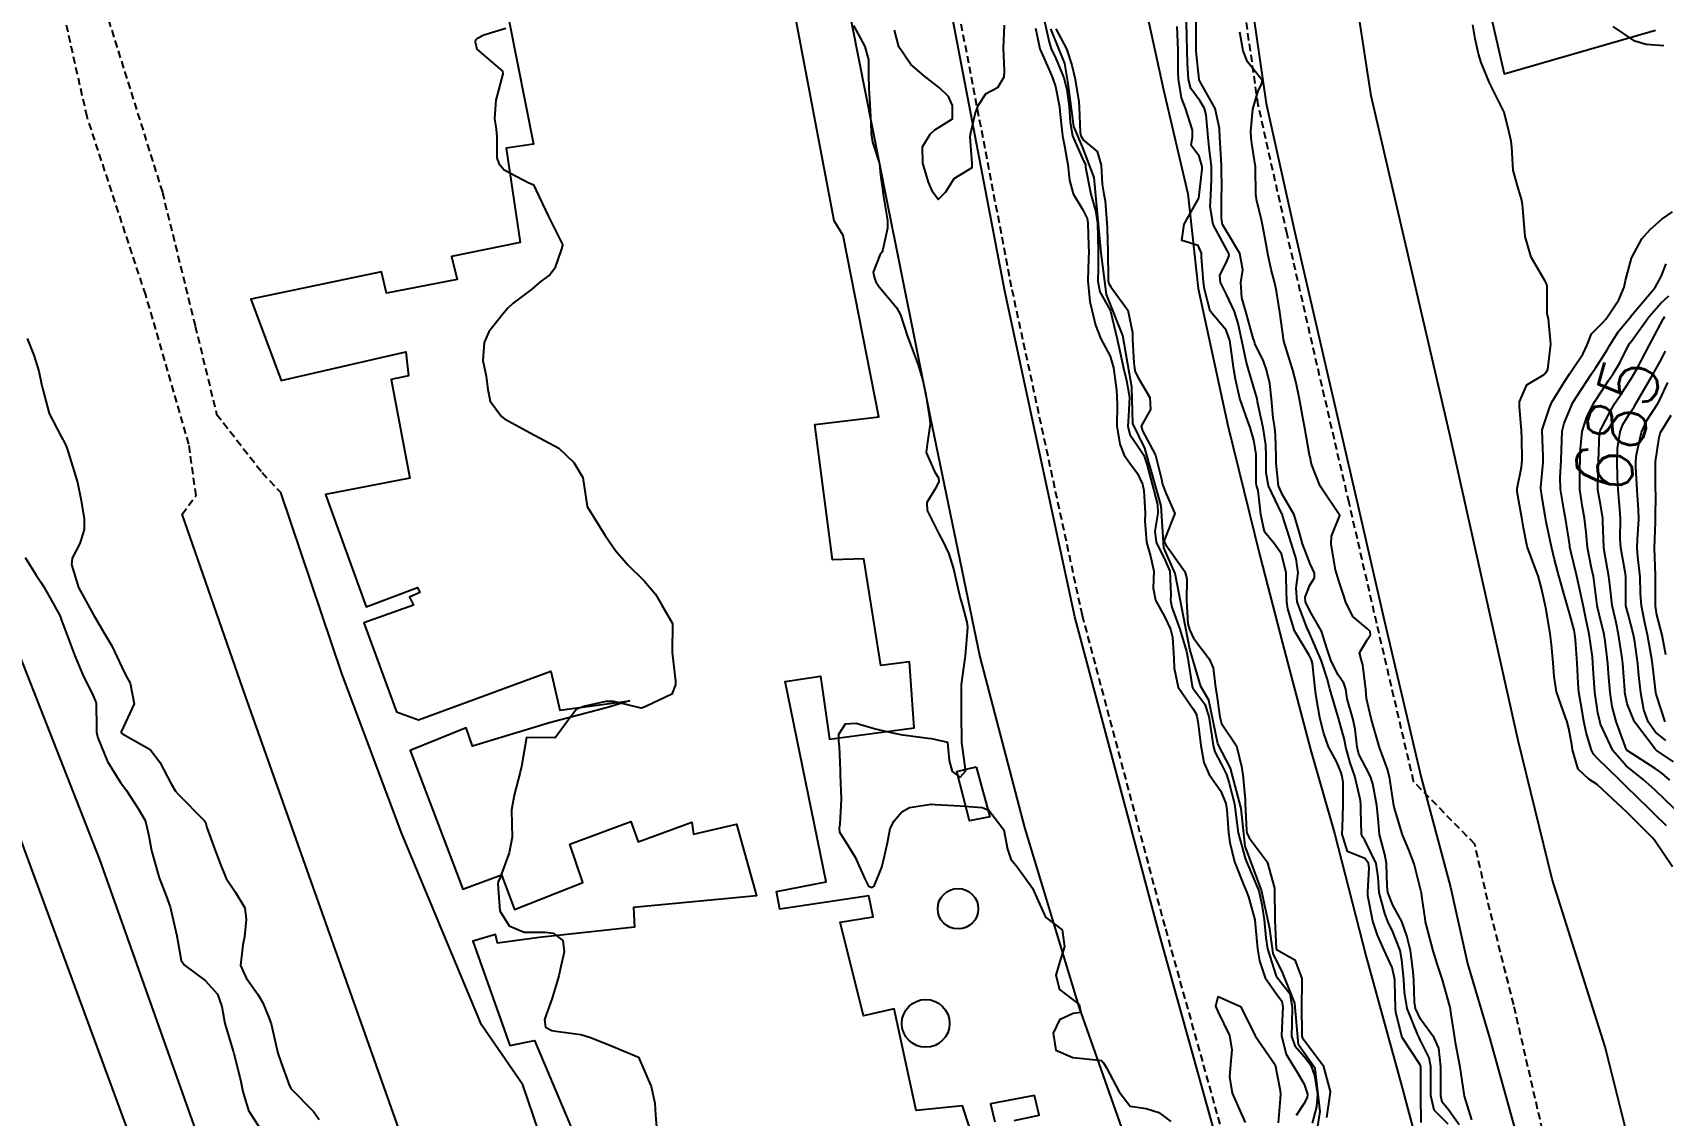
# Model space of a CAD drawing. Header units: metres. Extents: x 292545 to 299085, y 7450245 to 7463078.
# Drawn here: x 297021.9 to 297134.6, y 7453614.8 to 7453689.6 of the extents above; entities that cross this region are included whole.
import ezdxf
from ezdxf.enums import TextEntityAlignment as Align

# ---------------------------------------------------------------- set-up
doc = ezdxf.new("R2010")
doc.units = ezdxf.units.M
doc.linetypes.add('DASHED', pattern=[0.75, 0.5, -0.25])
for name, color, linetype in [('Canteiro', 45, 'DASHED'), ('Cotas', 45, 'Continuous'), ('Curvas de Nivel 1m', 11, 'Continuous'), ('Curvas de Nivel 5m', 15, 'Continuous'), ('Edificações', 30, 'Continuous'), ('Hidrografia', 140, 'Continuous'), ('Linha Férrea', 20, 'Continuous'), ('Vias Primárias', 230, 'Continuous'), ('Vias Secundárias', 230, 'DASHED')]:
    doc.layers.add(name, color=color, linetype=linetype)
doc.styles.add('Style-STANDARD', font='STANDARD.shx')

msp = doc.modelspace()

# ---------------------------------------------------------------- linework, layer by layer
at = {"layer": 'Canteiro'}
for points in [[(297074.39, 7453750.06), (297075.99, 7453742.68), (297077.44, 7453734.39), (297079.7, 7453723.78), (297081.18, 7453715.1), (297083.5, 7453702.83), (297085.8, 7453691.72), (297089.6, 7453671.88), (297094.45, 7453649.39), (297100.21, 7453627.71), (297108.14, 7453599.26), (297113.97, 7453579.09), (297119.93, 7453569.02), (297123.14, 7453557.45), (297124.98, 7453548.47), (297127.07, 7453533.24), (297128.42, 7453519.8), (297129.87, 7453505.84)], [(297146.14, 7453515.81), (297145.41, 7453522.17), (297144.62, 7453529.25), (297143.73, 7453536.23), (297142.43, 7453542.84), (297140.51, 7453551.76), (297138.58, 7453560.13), (297137.12, 7453566.44), (297135.25, 7453574.6), (297133.58, 7453581.58), (297131.95, 7453589.08), (297129.95, 7453597.59), (297128.19, 7453605.34), (297126.26, 7453613.81), (297124.27, 7453622.48), (297122.63, 7453629), (297121.58, 7453633.57), (297117.36, 7453637.89), (297114.81, 7453648.82), (297112.9, 7453657.15), (297110.7, 7453666.63), (297108.62, 7453675.71), (297106.62, 7453684.64), (297105.32, 7453693.73)]]:
    msp.add_lwpolyline(points, dxfattribs=at)
at = {"layer": 'Curvas de Nivel 1m', "flags": 128}
for points, elevation in [([(297078.65, 7453690.11), (297079.44, 7453688.67), (297079.7, 7453687.74), (297079.7, 7453686.66), (297079.73, 7453685.79), (297079.8, 7453684.66), (297079.85, 7453683.39), (297079.87, 7453682.66), (297079.97, 7453682.07), (297080.43, 7453680.65), (297080.45, 7453680.56), (297080.53, 7453679.79), (297080.69, 7453678.65), (297080.72, 7453678.45), (297081.02, 7453676.64), (297081.01, 7453676.12), (297080.69, 7453674.65), (297080.63, 7453674.49), (297080.47, 7453674.26), (297080.02, 7453673.09), (297080.1, 7453672.66), (297080.2, 7453672.41), (297080.44, 7453672.06), (297081.63, 7453670.64), (297081.91, 7453670.13), (297082.4, 7453668.63), (297083.16, 7453666.62), (297083.47, 7453665.51), (297083.65, 7453664.62), (297083.92, 7453663.02), (297083.96, 7453662.61), (297083.74, 7453661.18), (297083.68, 7453660.62), (297084.29, 7453659.26), (297084.54, 7453658.87), (297084.56, 7453658.61), (297084.47, 7453658.41), (297084.27, 7453658.08), (297083.72, 7453657.16), (297083.75, 7453656.61), (297084.24, 7453655.65), (297084.59, 7453654.96), (297084.78, 7453654.6), (297085.25, 7453653.62), (297085.56, 7453652.6), (297085.99, 7453650.78), (297086.04, 7453650.59), (297086.18, 7453650.03), (297086.49, 7453648.91), (297086.53, 7453648.58), (297086.51, 7453648.23), (297086.38, 7453646.59), (297086.11, 7453644.59), (297086.09, 7453642.59), (297086.13, 7453640.59), (297086.36, 7453638.9), (297086.38, 7453638.58), (297086.04, 7453638.19), (297085.49, 7453638.6), (297085.3, 7453639.35), (297085.18, 7453640.6), (297084.07, 7453640.85), (297083.82, 7453640.86), (297082.07, 7453641.11), (297081.49, 7453641.22), (297080.08, 7453641.54), (297078.85, 7453641.9), (297078.08, 7453641.85), (297077.62, 7453641.14), (297077.63, 7453640.68), (297077.68, 7453640.31), (297077.74, 7453638.68), (297077.75, 7453638.39), (297077.81, 7453636.68), (297077.72, 7453634.96), (297077.67, 7453634.68), (297077.69, 7453634.39), (297077.99, 7453633.93), (297078.78, 7453632.67), (297079.44, 7453631.18), (297079.69, 7453630.66), (297079.94, 7453630.58), (297080.08, 7453630.66), (297080.62, 7453631.99), (297080.79, 7453632.65), (297081, 7453633.66), (297081.2, 7453634.64), (297081.47, 7453635.17), (297082.01, 7453635.8), (297082.54, 7453636.1), (297084.02, 7453636.33), (297084.31, 7453636.32), (297086.02, 7453636.22), (297087.55, 7453636.11), (297088.01, 7453635.92), (297089.05, 7453634.55), (297089.3, 7453633.23), (297089.52, 7453632.54), (297089.96, 7453632), (297091.03, 7453630.53), (297091.92, 7453628.52), (297093.07, 7453627.66), (297093.23, 7453626.5), (297092.92, 7453625.47), (297092.65, 7453624.51), (297092.89, 7453623.53), (297093.86, 7453622.79), (297094.25, 7453622.49), (297094.37, 7453621.95), (297093.84, 7453621.87), (297092.9, 7453621.44), (297092.45, 7453620.51), (297092.65, 7453619.35), (297093.81, 7453618.83), (297095.63, 7453618.65), (297095.8, 7453618.62), (297095.94, 7453618.47), (297096.15, 7453618.11), (297097.02, 7453616.46), (297097.77, 7453615.46), (297098.88, 7453615.32), (297099.76, 7453615.04), (297100.59, 7453614.41)], 681), ([(297089.06, 7453690.15), (297089.01, 7453688.55), (297089.07, 7453687), (297089.04, 7453686.55), (297088.61, 7453685.82), (297087.79, 7453685.37), (297087.25, 7453684.57), (297087.07, 7453684.09), (297086.71, 7453682.58), (297086.7, 7453682.44), (297086.83, 7453680.58), (297086.84, 7453680.28), (297086.54, 7453680.11), (297085.59, 7453679.53), (297085.01, 7453678.6), (297084.51, 7453678.11), (297084.13, 7453678.61), (297083.84, 7453679.3), (297083.44, 7453680.62), (297083.43, 7453681.75), (297083.96, 7453682.62), (297084.27, 7453682.91), (297084.57, 7453683.1), (297085.5, 7453683.68), (297085.49, 7453684.6), (297085.22, 7453685.22), (297084.6, 7453685.81), (297083.57, 7453686.62), (297082.62, 7453687.43), (297081.8, 7453688.64), (297081.5, 7453689.79)], 681), ([(297091.83, 7453690.52), (297092.18, 7453688.98), (297092.32, 7453688.51), (297092.63, 7453687.83), (297093.2, 7453686.5), (297093.4, 7453685.71), (297093.55, 7453684.5), (297093.62, 7453683.45), (297093.8, 7453682.5), (297094.55, 7453680.77), (297094.65, 7453680.6), (297094.68, 7453680.49), (297094.7, 7453680.33), (297095.06, 7453678.48), (297095.38, 7453677.35), (297095.51, 7453676.47), (297095.54, 7453675.53), (297095.56, 7453674.47), (297095.57, 7453673.36), (297095.55, 7453672.47), (297095.69, 7453671.73), (297096.39, 7453670.46), (297096.4, 7453670.44), (297096.42, 7453670.38), (297096.88, 7453668.46), (297097.02, 7453667.83), (297097.32, 7453666.46), (297097.52, 7453665.6), (297097.72, 7453664.45), (297097.65, 7453663.13), (297097.61, 7453662.45), (297097.74, 7453661.87), (297098.31, 7453661.07), (297098.72, 7453660.44), (297098.92, 7453659.81), (297099.3, 7453658.43), (297099.66, 7453657.03), (297099.68, 7453656.43), (297099.48, 7453655.19), (297099.56, 7453654.43), (297100.21, 7453653.12), (297100.52, 7453652.42), (297100.58, 7453650.8), (297100.56, 7453650.42), (297100.66, 7453649.93), (297101.2, 7453648.41), (297101.66, 7453646.88), (297101.76, 7453646.4), (297102.06, 7453644.45), (297102.07, 7453644.4), (297102.11, 7453644.35), (297102.94, 7453643.23), (297103.2, 7453642.38), (297103.42, 7453641.03), (297103.52, 7453640.38), (297103.62, 7453639.94), (297104.05, 7453639.11), (297104.42, 7453638.37), (297104.61, 7453637.79), (297104.99, 7453636.36), (297105.13, 7453635.23), (297105.24, 7453634.36), (297105.73, 7453632.6), (297105.81, 7453632.35), (297105.97, 7453631.99), (297106.67, 7453630.34), (297106.88, 7453629.39), (297107.04, 7453628.34), (297107.15, 7453627.09), (297107.26, 7453626.34), (297107.87, 7453624.45), (297107.91, 7453624.37), (297107.96, 7453624.33), (297108.8, 7453623.26), (297108.96, 7453622.31), (297108.94, 7453621.21), (297108.93, 7453620.31), (297109.14, 7453619.64), (297109.81, 7453618.87), (297110.26, 7453618.3), (297110.5, 7453617.59), (297110.72, 7453616.29), (297110.64, 7453615.42), (297110.34, 7453614.29)], 679), ([(297117.89, 7453614.34), (297117.85, 7453616.21), (297117.85, 7453616.28), (297117.85, 7453618.21), (297117.84, 7453618.25), (297117.8, 7453618.32), (297116.56, 7453620.22), (297116.12, 7453621.95), (297116.1, 7453622.23), (297116.06, 7453624.04), (297116.06, 7453624.23), (297115.88, 7453625.04), (297115.33, 7453626.24), (297114.87, 7453627.28), (297114.54, 7453628.24), (297114.19, 7453630), (297114.19, 7453630.25), (297114.28, 7453631.94), (297114.24, 7453632.25), (297113.98, 7453632.57), (297112.78, 7453633.06), (297112.42, 7453634.27), (297112.44, 7453634.71), (297112.48, 7453636.27), (297112.49, 7453637.82), (297112.41, 7453638.27), (297112.33, 7453638.56), (297112.05, 7453639.24), (297111.47, 7453640.29), (297111.15, 7453641.21), (297110.88, 7453642.29), (297110.62, 7453643.78), (297110.56, 7453644.3), (297110.38, 7453646.04), (297110.31, 7453646.3), (297110.14, 7453646.63), (297109.12, 7453648.31), (297108.66, 7453649.83), (297108.6, 7453650.32), (297108.56, 7453651.96), (297108.55, 7453652.32), (297108.22, 7453653.63), (297107.73, 7453654.33), (297107.06, 7453655.15), (297106.81, 7453656.34), (297106.61, 7453658.01), (297106.5, 7453658.35), (297106.47, 7453658.53), (297106.48, 7453660.35), (297106.48, 7453660.52), (297106.31, 7453661.47), (297106.06, 7453662.35), (297105.9, 7453662.78), (297105.35, 7453664.36), (297105.05, 7453665.68), (297104.94, 7453666.36), (297104.7, 7453668.05), (297104.65, 7453668.37), (297104.4, 7453669.07), (297103.29, 7453670.38), (297102.92, 7453671.9), (297102.83, 7453672.39), (297102.71, 7453674.15), (297102.7, 7453674.39), (297102.48, 7453674.93), (297101.35, 7453675.27), (297101.51, 7453676.4), (297102.51, 7453678.19), (297102.53, 7453678.37), (297102.54, 7453678.39), (297102.74, 7453680.19), (297102.74, 7453680.39), (297102.55, 7453681.1), (297102, 7453681.84), (297102.07, 7453682.4), (297102.09, 7453682.88), (297101.59, 7453684.41), (297101.31, 7453685.12), (297101.11, 7453686.41), (297101.1, 7453686.89), (297101.08, 7453688.41), (297101.02, 7453690.05)], 678), ([(297119.75, 7453614.23), (297118.77, 7453615.2), (297118.54, 7453616.2), (297118.54, 7453616.95), (297118.54, 7453618.2), (297118.43, 7453618.82), (297117.82, 7453620.05), (297117.73, 7453620.21), (297117.64, 7453620.4), (297116.91, 7453622.22), (297116.73, 7453623.35), (297116.69, 7453624.22), (297116.55, 7453625.55), (297116.42, 7453626.22), (297115.91, 7453627.51), (297115.58, 7453628.23), (297115.37, 7453628.79), (297114.97, 7453630.24), (297114.9, 7453631.3), (297114.78, 7453632.24), (297113.99, 7453633.85), (297113.82, 7453634.08), (297113.75, 7453634.25), (297113.7, 7453635.95), (297113.71, 7453636.25), (297113.68, 7453636.59), (297113.29, 7453638.26), (297112.97, 7453639.19), (297112.68, 7453640.27), (297112.58, 7453640.78), (297112.16, 7453642.28), (297112.09, 7453642.51), (297111.57, 7453644.29), (297111.38, 7453645.02), (297110.96, 7453646.29), (297110.16, 7453648.15), (297110.1, 7453648.3), (297110.03, 7453648.43), (297109.32, 7453650.31), (297109.25, 7453651.26), (297109.38, 7453652.31), (297109.25, 7453653.27), (297108.92, 7453654.31), (297108.3, 7453656.27), (297108.29, 7453656.32), (297108.25, 7453656.38), (297107.34, 7453658.33), (297107.17, 7453659.22), (297107.17, 7453660.34), (297107.14, 7453661.16), (297106.96, 7453662.34), (297106.57, 7453664.13), (297106.54, 7453664.35), (297106.51, 7453664.5), (297106.36, 7453664.96), (297105.94, 7453666.35), (297105.8, 7453666.93), (297105.5, 7453668.36), (297105.24, 7453669.53), (297104.99, 7453670.36), (297104.43, 7453671.55), (297104.01, 7453672.37), (297103.98, 7453672.85), (297104.47, 7453673.88), (297104.61, 7453674.23), (297104.59, 7453674.37), (297104.47, 7453674.57), (297103.5, 7453676.38), (297103.3, 7453677.59), (297103.34, 7453678.38), (297103.4, 7453679.51), (297103.39, 7453680.38), (297103.24, 7453681.7), (297103.17, 7453682.38), (297103.03, 7453683.94), (297102.92, 7453684.39), (297102.6, 7453684.9), (297101.97, 7453685.76), (297101.81, 7453686.4), (297101.74, 7453687.52), (297101.71, 7453688.4), (297101.69, 7453689.36), (297101.67, 7453690.4)], 679), ([(297135.25, 7453632), (297133.99, 7453633.84), (297133.83, 7453634.02), (297132.01, 7453635.84), (297131.81, 7453636.04), (297130.04, 7453637.69), (297129.47, 7453638.07), (297128.73, 7453638.76), (297128.34, 7453640.09), (297128.3, 7453640.32), (297128.08, 7453641.56), (297127.94, 7453642.09), (297127.85, 7453642.33), (297127.23, 7453644.1), (297127.07, 7453645.15), (297127.01, 7453646.1), (297126.89, 7453647.37), (297126.8, 7453648.1), (297126.51, 7453649.77), (297126.44, 7453650.11), (297126.19, 7453651.26), (297125.96, 7453652.11), (297125.8, 7453652.53), (297125.21, 7453654.12), (297124.95, 7453655.42), (297124.84, 7453656.12), (297124.5, 7453657.9), (297124.5, 7453658.13), (297124.81, 7453659.61), (297124.86, 7453660.12), (297124.84, 7453661.6), (297124.8, 7453662.13), (297124.67, 7453663.8), (297124.68, 7453664.13), (297125.17, 7453665.31), (297126.37, 7453666.01), (297126.48, 7453666.11), (297126.62, 7453666.35), (297126.84, 7453668.1), (297126.67, 7453669.85), (297126.61, 7453670.11), (297126.59, 7453670.27), (297126.58, 7453672.11), (297126.56, 7453672.22), (297126.45, 7453672.46), (297125.47, 7453674.12), (297125.07, 7453675.54), (297125.02, 7453676.12), (297124.88, 7453677.75), (297124.81, 7453678.13), (297124.53, 7453679.04), (297124.23, 7453680.13), (297124.14, 7453681.72), (297124.1, 7453682.13), (297123.97, 7453682.73), (297123.61, 7453684.14), (297122.61, 7453686.15), (297122.03, 7453687.56), (297121.85, 7453688.16), (297121.62, 7453689.2), (297121.46, 7453690.17)], 682), ([(297134.64, 7453688.72), (297133.42, 7453688.81), (297132.64, 7453689.05), (297131.14, 7453690.06)], 683), ([(297054.65, 7453689.92), (297053.13, 7453689.46), (297052.64, 7453689.2), (297052.54, 7453689.1), (297052.52, 7453688.99), (297052.64, 7453688.48), (297054.41, 7453686.96), (297054.44, 7453686.79), (297053.96, 7453684.97), (297053.85, 7453683.69), (297053.97, 7453682.97), (297054.02, 7453682.43), (297054.02, 7453680.97), (297054.15, 7453680.58), (297054.53, 7453680.14), (297056.22, 7453679.25), (297056.52, 7453679.13), (297056.64, 7453678.94), (297056.73, 7453678.73), (297057.59, 7453676.93), (297058.48, 7453675.13), (297058.55, 7453674.99), (297058.55, 7453674.92), (297058.47, 7453674.63), (297058.03, 7453673.35), (297057.7, 7453672.93), (297056.99, 7453672.38), (297056.44, 7453671.91), (297055.89, 7453671.49), (297055.15, 7453670.95), (297054.78, 7453670.59), (297054.41, 7453670.16), (297053.46, 7453668.97), (297053.15, 7453668.22), (297053.05, 7453666.98), (297053.28, 7453665.89), (297053.39, 7453664.97), (297053.55, 7453664.18), (297054.33, 7453663.12), (297054.55, 7453662.96), (297056.32, 7453661.98), (297058.3, 7453660.92), (297059.33, 7453659.94), (297059.95, 7453658.9), (297060.25, 7453656.89), (297061.5, 7453654.88), (297062.22, 7453653.86), (297063.06, 7453652.86), (297064.2, 7453651.76), (297064.98, 7453650.84), (297065.42, 7453650.08), (297066.16, 7453648.82), (297066.14, 7453646.82), (297066.37, 7453644.82), (297066.36, 7453644.57), (297066.1, 7453643.94), (297064.36, 7453643.11), (297064.09, 7453642.98), (297063.98, 7453642.97), (297062.1, 7453643.42), (297061.55, 7453643.42), (297060.1, 7453643.1), (297059.52, 7453642.9), (297058.91, 7453642.07), (297058.06, 7453640.92), (297056.06, 7453640.94), (297055.73, 7453638.94), (297055.64, 7453638.54), (297055.21, 7453636.95), (297055.04, 7453635.92), (297055.05, 7453634.95), (297055.08, 7453634.05), (297054.88, 7453632.96), (297054.26, 7453631.27), (297054.12, 7453630.97), (297054.09, 7453630.83), (297054.23, 7453628.97), (297054.88, 7453627.93), (297055.91, 7453627.5), (297057.36, 7453627.48), (297057.91, 7453627.42), (297058.58, 7453626.91), (297058.67, 7453626.14), (297058.4, 7453624.91), (297058.31, 7453624.48), (297057.85, 7453622.92), (297057.32, 7453621.45), (297057.37, 7453620.92), (297057.83, 7453620.69), (297058.09, 7453620.65), (297059.83, 7453620.43), (297060.49, 7453620.22), (297061.82, 7453619.68), (297063.8, 7453618.85), (297064.69, 7453616.84), (297064.93, 7453615.68), (297064.99, 7453614.84), (297065.09, 7453613.49)], 682), ([(297092.65, 7453689.88), (297093.38, 7453688.5), (297093.74, 7453687.38), (297093.96, 7453686.5), (297094.22, 7453684.87), (297094.25, 7453684.49), (297094.32, 7453682.73), (297094.37, 7453682.49), (297094.56, 7453682.19), (297095.49, 7453681.42), (297095.76, 7453680.47), (297095.83, 7453679.16), (297095.96, 7453678.47), (297096.05, 7453678), (297096.17, 7453676.46), (297096.18, 7453676.15), (297096.22, 7453674.46), (297096.26, 7453672.65), (297096.26, 7453672.46), (297096.29, 7453672.31), (297096.44, 7453672.08), (297097.62, 7453670.45), (297097.93, 7453668.92), (297097.94, 7453668.44), (297098.02, 7453666.81), (297098.07, 7453666.44), (297098.13, 7453666.2), (297098.37, 7453665.71), (297099.13, 7453664.43), (297099.17, 7453663.6), (297098.54, 7453662.44), (297098.63, 7453662.12), (297099.52, 7453660.43), (297099.93, 7453658.78), (297100.01, 7453658.42), (297100.27, 7453657.76), (297100.87, 7453656.41), (297100.24, 7453654.85), (297100.13, 7453654.53), (297100.14, 7453654.42), (297100.23, 7453654.25), (297101.55, 7453652.4), (297101.7, 7453651.9), (297101.66, 7453650.41), (297101.77, 7453648.8), (297101.88, 7453648.4), (297102.15, 7453647.8), (297103.23, 7453646.38), (297103.5, 7453645.75), (297103.68, 7453644.38), (297103.74, 7453644.01), (297103.97, 7453642.37), (297104.09, 7453641.9), (297105.12, 7453640.36), (297105.47, 7453638.93), (297105.55, 7453638.35), (297105.72, 7453636.65), (297105.73, 7453636.35), (297105.82, 7453634.53), (297105.84, 7453634.35), (297105.99, 7453634.01), (297107.23, 7453632.34), (297107.74, 7453630.54), (297107.74, 7453630.33), (297107.78, 7453628.48), (297107.78, 7453628.33), (297107.87, 7453626.35), (297107.87, 7453626.33), (297107.89, 7453626.3), (297109.14, 7453625.57), (297109.63, 7453624.3), (297109.64, 7453624.07), (297109.6, 7453622.3), (297109.63, 7453620.49), (297109.64, 7453620.3), (297109.69, 7453620.17), (297109.82, 7453620.01), (297111.11, 7453618.29), (297111.59, 7453616.48), (297111.58, 7453616.28), (297111.35, 7453614.69)], 678), ([(297121.39, 7453614.53), (297120.87, 7453616.17), (297120.71, 7453617.25), (297120.57, 7453618.17), (297120.28, 7453619.72), (297120.2, 7453620.18), (297119.91, 7453622.12), (297119.9, 7453622.18), (297119.85, 7453622.37), (297119.47, 7453623.79), (297119.36, 7453624.19), (297118.99, 7453625.3), (297118.71, 7453626.2), (297118.26, 7453627.86), (297118.18, 7453628.21), (297118.15, 7453628.43), (297117.94, 7453629.81), (297117.9, 7453630.21), (297117.89, 7453630.27), (297117.4, 7453632.22), (297117.03, 7453633.17), (297116.6, 7453634.22), (297116.01, 7453636.12), (297116, 7453636.23), (297115.7, 7453638.23), (297115.55, 7453638.74), (297114.99, 7453640.24), (297114.57, 7453641.76), (297114.43, 7453642.25), (297114.1, 7453643.63), (297114.06, 7453644.25), (297113.84, 7453645.96), (297113.75, 7453646.26), (297113.61, 7453646.79), (297114.15, 7453647.68), (297114.38, 7453648.03), (297114.35, 7453648.25), (297114.16, 7453648.45), (297113.18, 7453649.27), (297112.67, 7453650.27), (297112.56, 7453650.65), (297112.2, 7453651.77), (297112.04, 7453652.28), (297111.97, 7453652.52), (297111.67, 7453654.29), (297111.68, 7453654.84), (297112.25, 7453656.28), (297110.9, 7453658.29), (297110.3, 7453659.81), (297110.2, 7453660.3), (297110.17, 7453660.43), (297109.85, 7453662.3), (297109.73, 7453662.9), (297109.48, 7453664.31), (297109.25, 7453665.43), (297109.01, 7453666.31), (297108.39, 7453668.32), (297108.11, 7453670.32), (297107.88, 7453671.77), (297107.76, 7453672.33), (297107.52, 7453673.27), (297107.28, 7453674.34), (297107.16, 7453675.02), (297106.92, 7453676.34), (297106.85, 7453676.7), (297106.51, 7453678.11), (297106.47, 7453678.35), (297106.46, 7453678.4), (297106.43, 7453680.35), (297106.19, 7453681.98), (297106.13, 7453682.35), (297106.1, 7453682.81), (297106.24, 7453684.35), (297106.61, 7453685.6), (297106.87, 7453686.08), (297106.89, 7453686.34), (297106.62, 7453686.69), (297105.89, 7453687.61), (297105.59, 7453688.36), (297105.36, 7453689.65)], 681), ([(297134.83, 7453634.84), (297134.01, 7453635.65), (297133.62, 7453636.02), (297132.04, 7453637.56), (297131.56, 7453638.04), (297130.06, 7453639.49), (297129.79, 7453639.79), (297129.65, 7453640.07), (297129.28, 7453641.28), (297129.11, 7453642.07), (297128.9, 7453643.28), (297128.78, 7453644.08), (297128.73, 7453644.69), (297128.65, 7453646.08), (297128.55, 7453647.69), (297128.5, 7453648.08), (297128.44, 7453648.36), (297128.18, 7453649.37), (297127.96, 7453650.09), (297127.87, 7453650.41), (297127.4, 7453652.1), (297127.09, 7453653.24), (297126.88, 7453654.1), (297126.52, 7453655.84), (297126.47, 7453656.11), (297126.27, 7453657.34), (297126.15, 7453658.11), (297126.15, 7453658.24), (297126.3, 7453659.93), (297126.31, 7453660.1), (297126.31, 7453660.35), (297126.23, 7453662.11), (297126.24, 7453662.2), (297126.33, 7453662.46), (297126.74, 7453663.72), (297126.91, 7453664.1), (297127.75, 7453665.48), (297128.14, 7453666.08), (297128.38, 7453666.43), (297129.05, 7453667.41), (297129.34, 7453668.07), (297129.64, 7453668.83), (297130.42, 7453669.61), (297130.63, 7453669.84), (297130.79, 7453670.06), (297131.54, 7453671.16), (297131.91, 7453672.05), (297131.99, 7453672.5), (297132.41, 7453674.04), (297132.43, 7453674.08), (297132.46, 7453674.15), (297133.13, 7453675.39), (297133.7, 7453676.02), (297134.5, 7453676.74), (297135.25, 7453677.26)], 683), ([(297135.38, 7453636), (297134.03, 7453637.32), (297133.22, 7453638.03), (297132.05, 7453638.98), (297131.13, 7453640.05), (297130.27, 7453641.86), (297130.22, 7453642.06), (297130.09, 7453642.63), (297129.88, 7453644.06), (297129.76, 7453645.7), (297129.74, 7453646.07), (297129.71, 7453646.5), (297129.49, 7453648.07), (297129.25, 7453649.15), (297129.06, 7453650.08), (297128.92, 7453650.81), (297128.64, 7453652.08), (297128.23, 7453653.79), (297128.16, 7453654.09), (297128.14, 7453654.19), (297127.86, 7453656.09), (297127.77, 7453656.58), (297127.51, 7453658.1), (297127.49, 7453658.89), (297127.56, 7453660.1), (297127.57, 7453660.84), (297127.62, 7453662.1), (297127.76, 7453662.66), (297128.35, 7453664.09), (297129.65, 7453666.07), (297129.94, 7453666.5), (297130.38, 7453667.17), (297130.73, 7453667.72), (297130.92, 7453668.05), (297131.5, 7453668.96), (297132.39, 7453670.04), (297132.42, 7453670.08), (297134.05, 7453672.02), (297134.45, 7453672.79), (297134.8, 7453673.66)], 684), ([(297135.32, 7453639.26), (297134.19, 7453640.02), (297134.11, 7453640.07), (297134.06, 7453640.1), (297132.61, 7453642.03), (297132.1, 7453643.27), (297131.96, 7453644.04), (297131.94, 7453644.21), (297131.81, 7453646.04), (297131.77, 7453646.41), (297131.52, 7453648.05), (297131.34, 7453648.88), (297131.07, 7453650.05), (297130.93, 7453651.32), (297130.85, 7453652.05), (297130.54, 7453653.74), (297130.5, 7453654.06), (297130.44, 7453655.87), (297130.42, 7453656.06), (297130.26, 7453657.06), (297130.11, 7453657.9), (297130.09, 7453658.06), (297130.08, 7453658.26), (297130.14, 7453660.06), (297130.21, 7453661.95), (297130.22, 7453662.06), (297130.25, 7453662.14), (297130.33, 7453662.3), (297130.93, 7453663.46), (297131.28, 7453664.05), (297131.71, 7453664.69), (297132.37, 7453665.7), (297132.58, 7453666.04), (297132.82, 7453666.48), (297133.64, 7453668.02), (297134.42, 7453669.49), (297134.59, 7453669.84), (297134.72, 7453670.01)], 686), ([(297021.56, 7453668.51), (297022.02, 7453667.35), (297022.37, 7453666.24), (297022.57, 7453665.34), (297022.62, 7453665.07), (297023.1, 7453663.33), (297023.94, 7453661.69), (297024.16, 7453661.32), (297024.3, 7453660.94), (297024.82, 7453659.31), (297025.04, 7453658.55), (297025.3, 7453657.31), (297025.51, 7453656.04), (297025.51, 7453655.31), (297025.2, 7453654.33), (297024.69, 7453653.32), (297024.64, 7453652.88), (297025.11, 7453651.31), (297026.16, 7453649.4), (297026.22, 7453649.3), (297026.94, 7453648.08), (297027.41, 7453647.28), (297028.12, 7453645.79), (297028.36, 7453645.27), (297028.68, 7453644.69), (297028.97, 7453643.26), (297028.07, 7453641.32), (297028.06, 7453641.28), (297028.07, 7453641.25), (297028.16, 7453641.19), (297030.06, 7453640.1), (297030.74, 7453639.24), (297031.53, 7453637.73), (297031.82, 7453637.23), (297032.02, 7453636.99), (297033.8, 7453635.2), (297033.88, 7453635.09), (297033.99, 7453634.72), (297034.54, 7453633.19), (297034.88, 7453632.28), (297035.33, 7453631.19), (297035.94, 7453630.27), (297036.61, 7453629.17), (297036.71, 7453628.37), (297036.59, 7453627.17), (297036.46, 7453626.61), (297036.3, 7453625.18), (297036.7, 7453624.34), (297037.54, 7453623.16), (297037.85, 7453622.61), (297038.27, 7453621.59), (297038.42, 7453621.15), (297038.61, 7453620.36), (297038.9, 7453619.14), (297039.11, 7453618.46), (297039.61, 7453617.13), (297039.65, 7453617), (297039.78, 7453616.7), (297041.35, 7453615.11), (297041.75, 7453614.56)], 683), ([(297134.78, 7453640.72), (297134.08, 7453641.31), (297133.57, 7453642.03), (297133.27, 7453642.85), (297133.06, 7453644.03), (297132.92, 7453645.23), (297132.84, 7453646.03), (297132.64, 7453647.55), (297132.54, 7453648.04), (297132.18, 7453649.45), (297132.03, 7453650.04), (297132.01, 7453650.22), (297132.02, 7453652.04), (297132, 7453652.25), (297131.67, 7453654.05), (297131.63, 7453654.66), (297131.65, 7453656.05), (297131.61, 7453656.7), (297131.48, 7453658.05), (297131.45, 7453658.88), (297131.43, 7453660.05), (297131.45, 7453660.91), (297131.62, 7453662.05), (297131.82, 7453662.55), (297132.34, 7453663.4), (297132.59, 7453663.79), (297132.74, 7453664.03), (297133.24, 7453664.9), (297133.88, 7453666.02), (297134.38, 7453666.9), (297134.77, 7453667.63)], 687), ([(297134.73, 7453642.01), (297134.11, 7453643.93), (297134.09, 7453644.02), (297134.09, 7453644.04), (297133.86, 7453646.02), (297133.82, 7453646.34), (297133.52, 7453648.03), (297133.33, 7453648.86), (297133.09, 7453650.03), (297133.04, 7453650.88), (297133.01, 7453652.03), (297132.84, 7453653.41), (297132.8, 7453654.03), (297132.82, 7453654.61), (297132.91, 7453656.03), (297132.9, 7453656.67), (297132.81, 7453658.03), (297132.7, 7453659.63), (297132.71, 7453660.03), (297132.75, 7453660.48), (297133.09, 7453662.03), (297133.49, 7453662.87), (297134.24, 7453664.01), (297134.35, 7453664.22), (297134.92, 7453665.45)], 688), ([(297134.78, 7453646.65), (297134.52, 7453648.01), (297134.17, 7453649.42), (297134.08, 7453650.02), (297134.08, 7453651.89), (297134.08, 7453652.01), (297134.06, 7453652.15), (297133.99, 7453654.01), (297134.08, 7453655.84), (297134.08, 7453656.01), (297134.09, 7453657.83), (297134.08, 7453658.01), (297134.07, 7453658.22), (297134.07, 7453660.01), (297134.32, 7453661.66), (297134.39, 7453661.94), (297134.42, 7453662.01), (297135.15, 7453663.2)], 689), ([(297021.44, 7453653.36), (297022.2, 7453652.14), (297022.52, 7453651.67), (297022.72, 7453651.34), (297023.47, 7453650.03), (297023.84, 7453649.32), (297023.93, 7453649.1), (297024.15, 7453648.5), (297024.58, 7453647.32), (297024.86, 7453646.59), (297025.39, 7453645.31), (297026.1, 7453643.86), (297026.28, 7453643.49), (297026.33, 7453643.3), (297026.37, 7453641.59), (297026.37, 7453641.3), (297026.45, 7453640.91), (297027.13, 7453639.29), (297028.03, 7453637.82), (297028.26, 7453637.52), (297028.43, 7453637.27), (297029.23, 7453636.04), (297029.7, 7453635.25), (297029.77, 7453635.04), (297029.98, 7453634.14), (297030.14, 7453633.25), (297030.18, 7453633.04), (297030.7, 7453631.24), (297031.18, 7453630), (297031.44, 7453629.23), (297031.9, 7453627.23), (297032.2, 7453625.54), (297032.43, 7453625.22), (297033.87, 7453624.15), (297034.73, 7453623.2), (297035.01, 7453622.36), (297035.22, 7453621.19), (297035.8, 7453619.27), (297035.83, 7453619.18), (297035.84, 7453619.14), (297036.34, 7453617.17), (297036.46, 7453616.49), (297036.87, 7453615.17), (297037.74, 7453613.82)], 684), ([(297105.75, 7453614.35), (297104.84, 7453616.36), (297104.65, 7453617.5), (297104.73, 7453618.36), (297104.81, 7453619.37), (297104.67, 7453620.36), (297103.85, 7453622), (297103.7, 7453622.37), (297103.86, 7453623.04), (297105.39, 7453622.35), (297105.84, 7453621.51), (297106.41, 7453620.34), (297107.8, 7453618.33), (297108.12, 7453616.66), (297108.16, 7453616.32), (297108.13, 7453615.97), (297108.01, 7453614.33)], 681)]:
    msp.add_lwpolyline(points, dxfattribs=dict(at, elevation=elevation))
at = {"layer": 'Curvas de Nivel 5m', "flags": 128}
for points, elevation in [([(297120.51, 7453614.17), (297119.76, 7453615.22), (297119.33, 7453615.75), (297119.23, 7453616.19), (297119.23, 7453617.62), (297119.23, 7453618.19), (297119.1, 7453619.47), (297118.78, 7453620.2), (297117.84, 7453621.48), (297117.48, 7453622.21), (297117.41, 7453622.66), (297117.37, 7453624.22), (297117.33, 7453624.76), (297117.14, 7453626.22), (297116.9, 7453627.23), (297116.55, 7453628.22), (297115.93, 7453629.36), (297115.57, 7453630.23), (297115.53, 7453630.65), (297115.49, 7453632.23), (297115.36, 7453632.85), (297115.01, 7453634.24), (297114.91, 7453635.34), (297114.81, 7453636.24), (297114.54, 7453637.74), (297114.38, 7453638.25), (297114.05, 7453638.86), (297113.58, 7453639.78), (297113.46, 7453640.26), (297113.32, 7453641.51), (297113.15, 7453642.26), (297112.77, 7453643.6), (297112.67, 7453644.27), (297112.54, 7453644.69), (297112.12, 7453645.28), (297111.63, 7453646.29), (297111.39, 7453647.04), (297111, 7453648.29), (297110.18, 7453649.69), (297109.89, 7453650.3), (297109.87, 7453650.62), (297110.19, 7453651.45), (297110.52, 7453651.97), (297110.5, 7453652.3), (297110.21, 7453652.93), (297109.67, 7453654.31), (297109.47, 7453655.08), (297109.11, 7453656.31), (297108.27, 7453657.74), (297108.03, 7453658.32), (297107.86, 7453659.89), (297107.85, 7453660.33), (297107.82, 7453661.83), (297107.76, 7453662.33), (297107.65, 7453663.01), (297107.55, 7453664.33), (297107.42, 7453665.39), (297107.19, 7453666.34), (297106.98, 7453666.94), (297106.39, 7453668.15), (297106.33, 7453668.35), (297106.3, 7453668.44), (297105.77, 7453670.36), (297105.49, 7453671.3), (297105.41, 7453672.36), (297105.56, 7453673.25), (297105.36, 7453674.36), (297104.49, 7453675.79), (297104.16, 7453676.37), (297104.09, 7453676.78), (297104.09, 7453678.37), (297104.1, 7453678.8), (297104.08, 7453680.37), (297104.05, 7453680.87), (297103.96, 7453682.38), (297103.94, 7453683.01), (297103.64, 7453684.38), (297102.61, 7453686.23), (297102.55, 7453686.33), (297102.53, 7453686.39), (297102.35, 7453688.12), (297102.34, 7453688.39), (297102.33, 7453688.7), (297102.33, 7453690.39)], 680), ([(297091.24, 7453689.94), (297091.54, 7453688.52), (297092.24, 7453686.89), (297092.42, 7453686.51), (297092.61, 7453685.9), (297092.89, 7453684.51), (297092.92, 7453684.17), (297093.1, 7453682.5), (297093.24, 7453681.82), (297093.47, 7453680.5), (297093.59, 7453679.44), (297093.84, 7453678.5), (297094.5, 7453677.38), (297094.8, 7453676.79), (297094.85, 7453676.48), (297094.89, 7453674.9), (297094.91, 7453674.48), (297094.9, 7453674.05), (297094.85, 7453672.48), (297094.99, 7453671.05), (297095.13, 7453670.48), (297095.37, 7453669.43), (297095.74, 7453668.47), (297096.39, 7453667.29), (297096.63, 7453666.47), (297096.82, 7453664.93), (297096.86, 7453664.46), (297096.87, 7453663.94), (297096.86, 7453662.46), (297097.05, 7453661.2), (297097.37, 7453660.45), (297097.74, 7453659.89), (297098.29, 7453659.18), (297098.62, 7453658.44), (297098.72, 7453657.99), (297098.81, 7453656.43), (297098.78, 7453655.9), (297098.9, 7453654.43), (297099.19, 7453653.46), (297099.41, 7453652.43), (297099.36, 7453651.26), (297099.52, 7453650.43), (297100.17, 7453649.26), (297100.57, 7453648.42), (297100.71, 7453647.86), (297100.8, 7453646.41), (297100.82, 7453645.72), (297101.09, 7453644.41), (297102.1, 7453642.93), (297102.32, 7453642.62), (297102.38, 7453642.4), (297102.44, 7453642.04), (297102.66, 7453640.39), (297102.86, 7453639.2), (297103.24, 7453638.38), (297104.03, 7453637.22), (297104.38, 7453636.37), (297104.45, 7453635.93), (297104.56, 7453634.36), (297104.66, 7453633.69), (297104.98, 7453632.36), (297105.64, 7453630.66), (297105.78, 7453630.35), (297105.94, 7453629.92), (297106.38, 7453628.35), (297106.44, 7453627.82), (297106.57, 7453626.34), (297106.71, 7453625.51), (297107.09, 7453624.34), (297107.86, 7453623.26), (297108.26, 7453622.72), (297108.33, 7453622.32), (297108.3, 7453621.87), (297108.22, 7453620.32), (297108.55, 7453619.06), (297109.01, 7453618.31), (297109.32, 7453617.83), (297109.79, 7453616.98), (297110.02, 7453616.3), (297110.01, 7453616.07), (297109.77, 7453615.63), (297109.24, 7453614.83)], 680), ([(297135.05, 7453638), (297134.5, 7453638.47), (297134.05, 7453638.79), (297132.1, 7453640.04), (297132.06, 7453640.08), (297131.34, 7453642.05), (297131.07, 7453643.08), (297130.93, 7453644.05), (297130.83, 7453645.35), (297130.78, 7453646.05), (297130.6, 7453647.61), (297130.52, 7453648.06), (297130.18, 7453649.46), (297130.05, 7453649.93), (297130.03, 7453650.06), (297129.84, 7453651.71), (297129.78, 7453652.07), (297129.65, 7453652.63), (297129.38, 7453654.07), (297129.27, 7453655.1), (297129.16, 7453656.08), (297129.02, 7453656.84), (297128.84, 7453658.08), (297128.83, 7453659.55), (297128.86, 7453660.08), (297128.87, 7453660.64), (297129.01, 7453662.08), (297129.32, 7453663.09), (297129.84, 7453664.07), (297130.36, 7453664.89), (297130.83, 7453665.59), (297131.14, 7453666.05), (297131.6, 7453666.83), (297132.21, 7453668.04), (297132.28, 7453668.15), (297132.4, 7453668.32), (297133.62, 7453670.02), (297134.43, 7453670.94), (297134.99, 7453671.45)], 685)]:
    msp.add_lwpolyline(points, dxfattribs=dict(at, elevation=elevation))
at = {"layer": 'Edificações'}
for points in [[(297054.88, 7453690.4), (297056.55, 7453681.93), (297054.66, 7453681.65), (297055.63, 7453675.13), (297050.88, 7453674.16), (297051.27, 7453672.58), (297046.39, 7453671.64), (297046.05, 7453673.11), (297037.03, 7453671.21), (297039.13, 7453665.6), (297047.73, 7453667.58), (297047.92, 7453665.93), (297046.71, 7453665.67), (297048, 7453658.85), (297042.19, 7453657.72), (297044.98, 7453649.97), (297048.54, 7453651.31), (297048.71, 7453650.95), (297047.98, 7453650.63), (297048.26, 7453650.09), (297044.83, 7453648.86), (297047.08, 7453642.71), (297048.6, 7453642.16), (297051.12, 7453643.09), (297057.75, 7453645.52), (297058.38, 7453642.83), (297063.19, 7453643.46), (297061.67, 7453643.02), (297057.65, 7453641.95), (297052.33, 7453640.35), (297051.91, 7453641.61), (297048.03, 7453640.04), (297051.68, 7453630.47), (297054.33, 7453631.45), (297055.23, 7453629.05), (297059.95, 7453630.93), (297059.06, 7453633.58), (297063.27, 7453635.14), (297063.79, 7453633.73), (297067.48, 7453635.09), (297067.61, 7453634.26), (297070.57, 7453634.94), (297071.96, 7453630), (297063.47, 7453629.19), (297063.53, 7453627.84), (297056.94, 7453627.12), (297054.07, 7453626.74), (297053.93, 7453627.34), (297052.35, 7453626.87), (297054.92, 7453619.66), (297056.61, 7453620.01), (297061.54, 7453608.34)], [(297086.65, 7453614.08), (297086.2, 7453615.5), (297082.99, 7453615.17), (297081.48, 7453622.19), (297079.36, 7453621.71), (297077.73, 7453628.17), (297080.03, 7453628.55), (297079.73, 7453630), (297073.57, 7453629.08), (297073.33, 7453630.31), (297076.78, 7453630.97), (297073.95, 7453644.8), (297076.37, 7453645.18), (297077.01, 7453640.83), (297082.84, 7453641.61), (297082.53, 7453646.17), (297080.56, 7453645.91), (297079.38, 7453653.29), (297077.21, 7453653.21), (297076, 7453662.55), (297080.42, 7453663.08), (297077.94, 7453675.62), (297077.32, 7453676.62), (297074.68, 7453690.59)], [(297122.63, 7453691.12), (297123.62, 7453686.79), (297134.06, 7453689.79)], [(297089.77, 7453614.49), (297091.48, 7453614.85), (297091.16, 7453616.2), (297088.12, 7453615.64), (297088.42, 7453614.38)]]:
    msp.add_lwpolyline(points, dxfattribs=at)
msp.add_lwpolyline([(297087.13, 7453638.9), (297088.09, 7453635.46), (297086.68, 7453635.17), (297085.8, 7453638.59)], close=True, dxfattribs=at)
for centre, radius in [((297085.88, 7453629.11), 1.4), ((297083.65, 7453621.19), 1.65)]:
    msp.add_circle(centre, radius, dxfattribs=at)
at = {"layer": 'Hidrografia'}
for points in [[(297098.48, 7453692.98), (297100.08, 7453685.67), (297101.75, 7453678.49), (297102.47, 7453671.95), (297104.53, 7453662.5), (297106.73, 7453653.51), (297108.31, 7453647.46), (297110.23, 7453640.11), (297111.88, 7453634.33), (297114.08, 7453625.78), (297116.54, 7453616.84), (297118.67, 7453608.86), (297121.01, 7453599.98), (297123.21, 7453590.72), (297125.69, 7453581.56), (297127.64, 7453574.98), (297129.65, 7453567.35), (297132.74, 7453561.35), (297133.99, 7453554.79), (297135.1, 7453550.29)], [(297110.66, 7453613.66), (297110.9, 7453615.11), (297110.55, 7453618.08), (297109.4, 7453619.71), (297109.14, 7453622.58), (297108.33, 7453624.66), (297107.65, 7453626.02), (297107.43, 7453627.72), (297106.84, 7453630.4), (297105.73, 7453633.43), (297105.45, 7453636.03), (297104.7, 7453638.82), (297103.83, 7453640.5), (297103.21, 7453643.52), (297102.66, 7453644.45), (297101.9, 7453647.04), (297100.89, 7453652.27), (297100.1, 7453654.04), (297099.92, 7453656.94), (297098.79, 7453660.93), (297097.96, 7453662.63), (297097.9, 7453665.14), (297097.26, 7453668.7), (297096.15, 7453671.55), (297095.76, 7453674.42), (297095.28, 7453679.63), (297094.49, 7453681.75), (297093.89, 7453683.14), (297093.48, 7453686.11), (297093.26, 7453687.5), (297092.29, 7453689.9)]]:
    msp.add_lwpolyline(points, dxfattribs=at)
at = {"layer": 'Linha Férrea', "linetype": 'Continuous'}
for points in [[(296911.12, 7453924.01), (296921.51, 7453898.63), (296932.54, 7453870.51), (296944.96, 7453838.91), (296953.28, 7453816.5), (296954.89, 7453811.55), (296964.93, 7453784.98), (296978.15, 7453749.95), (296981.43, 7453740.97), (296988.35, 7453722.57), (296995.04, 7453704.24), (297000.67, 7453688.6), (297008.01, 7453669.07), (297017.24, 7453644.34), (297029.73, 7453610.49), (297037.29, 7453587.92), (297046.41, 7453558.8), (297052.97, 7453532.52), (297057.38, 7453509.42)], [(297060.21, 7453518.4), (297056.15, 7453538.66), (297051.17, 7453557.16), (297046, 7453575.71), (297039.17, 7453595.92), (297033.22, 7453613.81), (297026.58, 7453632.5), (297017.91, 7453654.6), (297011.96, 7453670.53), (297005.64, 7453687.69), (296999, 7453705.31), (296992.17, 7453723.63), (296985.84, 7453741.02), (296982.48, 7453749.77), (296979.78, 7453756.91), (296972.46, 7453776.38), (296965.57, 7453794.65), (296959.22, 7453812.36), (296952.83, 7453830.73), (296944.3, 7453852.16), (296936.97, 7453870.64), (296929.26, 7453890.89), (296923.15, 7453906.18), (296916.83, 7453920.88)]]:
    msp.add_lwpolyline(points, dxfattribs=at)
at = {"layer": 'Vias Primárias', "elevation": 702.04}
msp.add_lwpolyline([(297153.57, 7453518.27), (297151.91, 7453531.53), (297149.28, 7453547.18), (297146.58, 7453559.13), (297143.81, 7453571.42), (297140.76, 7453584.27), (297136.99, 7453595.66), (297133.65, 7453607.32), (297130.6, 7453619.57), (297126.92, 7453631.14), (297124.57, 7453640.74), (297119.91, 7453661.67), (297114.43, 7453685.26), (297111.72, 7453702.83), (297108.73, 7453722.32), (297105.9, 7453745.57), (297103.06, 7453767.41), (297101.18, 7453781.71)], dxfattribs=at)
at = {"layer": 'Vias Primárias'}
for points in [[(297127.92, 7453519.75), (297126.57, 7453533.18), (297124.49, 7453548.38), (297122.65, 7453557.33), (297119.47, 7453568.82), (297113.51, 7453578.89), (297107.65, 7453599.12), (297099.73, 7453627.58), (297093.96, 7453649.28), (297089.11, 7453671.78), (297085.31, 7453691.62), (297083.01, 7453702.73), (297080.69, 7453715.01), (297079.21, 7453723.69), (297076.95, 7453734.3), (297075.49, 7453742.59), (297073.9, 7453749.95)], [(297105.86, 7453693.81), (297107.16, 7453684.74), (297109.16, 7453675.83), (297111.24, 7453666.76), (297113.44, 7453657.28), (297115.35, 7453648.94), (297117.87, 7453638.17), (297119.91, 7453630.61), (297121.07, 7453625.33), (297122.63, 7453620.13), (297125.01, 7453611.49), (297126.87, 7453604.16), (297129.2, 7453595.51), (297131.38, 7453587.52), (297133.29, 7453581.02), (297135.06, 7453574.43), (297137.13, 7453566.1), (297139.12, 7453560.26), (297141.05, 7453551.88), (297142.97, 7453542.95), (297144.27, 7453536.32), (297145.17, 7453529.31), (297145.96, 7453522.24), (297146.69, 7453515.88)], [(297078.05, 7453692.66), (297080.92, 7453678.21), (297083.96, 7453663.08), (297087.39, 7453646.5), (297090.47, 7453634.72), (297094.23, 7453622.34), (297100.35, 7453604.96)], [(297059.54, 7453605.99), (297055.81, 7453616.94), (297052.97, 7453621.1), (297047.43, 7453634.36), (297043.32, 7453645.36), (297039.09, 7453657.85)]]:
    msp.add_lwpolyline(points, dxfattribs=at)
msp.add_lwpolyline([(297026.64, 7453270.12), (297033.76, 7453270.03), (297042.41, 7453269.07), (297055.91, 7453267.25, 0.443052), (297065.52, 7453275.34), (297067.32, 7453285.91), (297069.46, 7453297.83), (297071.68, 7453311.36), (297073.68, 7453325.97), (297075.51, 7453343), (297077.06, 7453366.76), (297077.43, 7453383.53), (297077.01, 7453423.67), (297078.03, 7453460.02), (297077.81, 7453478.43), (297073.51, 7453512.44), (297068.69, 7453543.14), (297064.09, 7453570.06), (297059.12, 7453585.29), (297057.08, 7453591.45), (297047.63, 7453612.8), (297036.65, 7453643.79), (297032.27, 7453656.36)], format="xyb", dxfattribs=at)
at = {"layer": 'Vias Secundárias'}
msp.add_lwpolyline([(297032.27, 7453656.36), (297033.24, 7453657.64), (297032.75, 7453661.2), (297029.76, 7453671.51), (297025.71, 7453683.81), (297022.67, 7453697.33), (297022.11, 7453702.23), (297024.51, 7453702.63), (297026.29, 7453693.38), (297030.91, 7453678.61), (297033.18, 7453669.36), (297034.66, 7453663.28), (297037.8, 7453659.24), (297039.09, 7453657.85)], dxfattribs=at)

# ---------------------------------------------------------------- texts
at = {"layer": 'Cotas', "style": 'Style-STANDARD'}
msp.add_text('685', height=4, rotation=73.8507, dxfattribs=at).set_placement((297131.39, 7453662.53, 685), align=Align.MIDDLE_CENTER)

doc.saveas('drawing.dxf')
